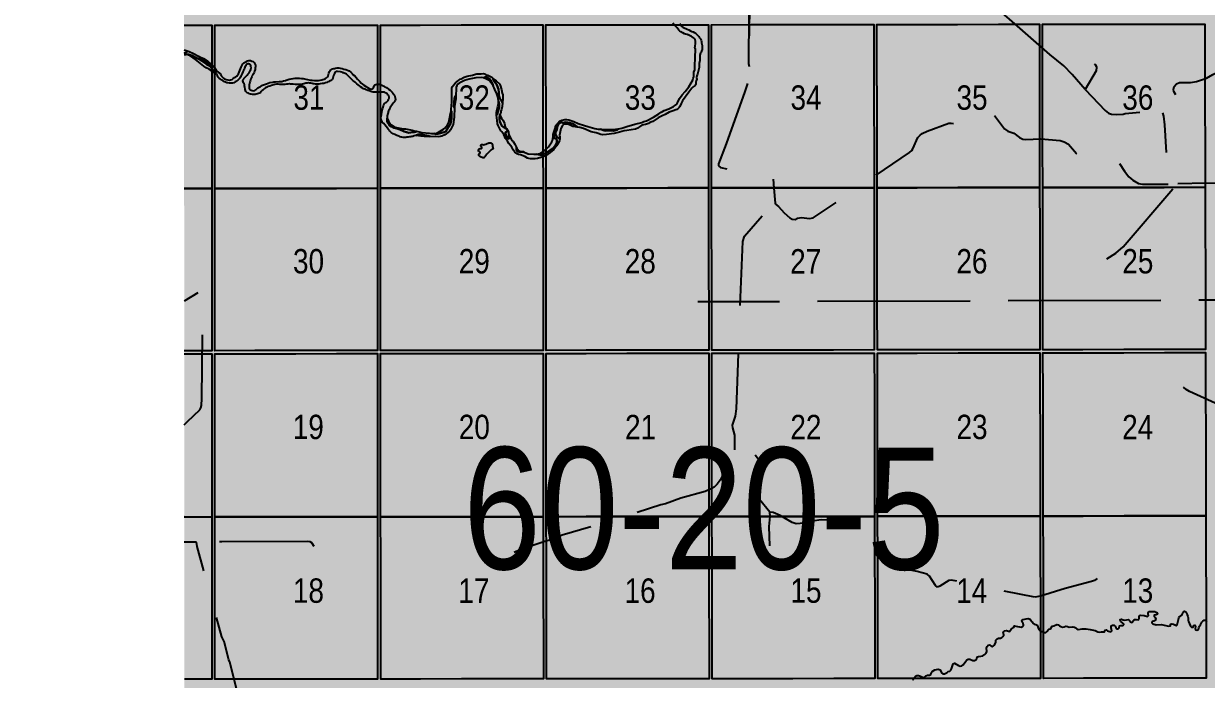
# Model space of a CAD drawing. Extents: x 507565 to 531726, y 6009554 to 6022365.
# Drawn here: x 522873.6 to 523261.2, y 6014925.7 to 6015140.8 of the extents above; entities that cross this region are included whole.
import ezdxf

# ---------------------------------------------------------------- set-up
doc = ezdxf.new("R2010")
doc.units = 0
doc.header["$LTSCALE"] = 5
doc.linetypes.add('DASHED2', pattern=[9.525, 6.35, -3.175])
doc.linetypes.add('foc-UNSURVEYED', pattern=[12.5, 10, -2.5])
for name, color, linetype in [('L-USEC', 7, 'foc-UNSURVEYED'), ('Quarters', 8, 'Continuous'), ('RoadSeg', 57, 'DASHED2'), ('T-WATER', 160, 'Continuous')]:
    doc.layers.add(name, color=color, linetype=linetype)
doc.layers.add('ROUTE-MAP-BACKGROUND-H', color=7, linetype='Continuous', true_color=0xf0ebff)
doc.styles.add('120', font='ARIALN.TTF', dxfattribs={"height": 13})

msp = doc.modelspace()

# ---------------------------------------------------------------- hatches: boundary and pattern name
at = {"layer": 'ROUTE-MAP-BACKGROUND-H'}
h = msp.add_hatch(color=256, dxfattribs=at)
h.dxf.hatch_style = 1
h.paths.add_polyline_path([(523871.081, 6016124.178), (523873.071, 6015800.356), (523917.515, 6015800.58), (523923.823, 6014811.294), (522926.315, 6014807.962), (522925.895, 6015778.478), (522873.584, 6015778.442), (522873.69, 6016121.495)])

# ---------------------------------------------------------------- linework, layer by layer
at = {"layer": 'L-USEC'}
msp.add_line((523496.318, 6015050.837), (523094.597, 6015049.519), dxfattribs=at)
at = {"layer": 'Quarters'}
for points in [[(522926.171, 6015140.313), (522935.295, 6015140.303), (522935.296, 6015126.915), (522935.296, 6015113.527), (522935.296, 6015100.139), (522935.296, 6015086.751), (522926.194, 6015086.76)], [(522926.194, 6015086.76), (522935.296, 6015086.751), (522935.296, 6015073.363), (522935.296, 6015059.975), (522935.297, 6015046.587), (522935.297, 6015033.534), (522926.217, 6015033.541)], [(522926.218, 6015032.537), (522935.297, 6015032.53), (522935.297, 6015019.142), (522935.297, 6015005.754), (522935.297, 6014992.366), (522935.298, 6014978.977), (522926.241, 6014978.983)], [(522926.241, 6014978.983), (522935.298, 6014978.977), (522935.298, 6014965.59), (522935.298, 6014952.201), (522935.298, 6014938.813), (522935.298, 6014925.76), (522926.264, 6014925.765)]]:
    msp.add_lwpolyline(points, dxfattribs=at)
for points in [[(522949.365, 6015086.767), (522936.3, 6015086.752), (522936.3, 6015100.14), (522936.3, 6015113.528), (522936.3, 6015126.916), (522936.3, 6015140.304), (522949.362, 6015140.319), (522962.759, 6015140.335), (522976.151, 6015140.35), (522989.544, 6015140.365), (522989.548, 6015126.977), (522989.553, 6015113.588), (522989.557, 6015100.199), (522989.562, 6015086.81), (522976.163, 6015086.796), (522962.764, 6015086.781), (522949.365, 6015086.767)], [(523003.629, 6015086.826), (522990.566, 6015086.812), (522990.562, 6015100.2), (522990.557, 6015113.589), (522990.552, 6015126.978), (522990.548, 6015140.367), (523003.605, 6015140.381), (523016.998, 6015140.397), (523030.39, 6015140.412), (523043.782, 6015140.427), (523043.792, 6015127.038), (523043.801, 6015113.649), (523043.811, 6015100.259), (523043.82, 6015086.87), (523030.423, 6015086.855), (523017.026, 6015086.841), (523003.629, 6015086.826)], [(523057.887, 6015086.885), (523044.825, 6015086.871), (523044.815, 6015100.26), (523044.806, 6015113.65), (523044.796, 6015127.039), (523044.787, 6015140.429), (523057.844, 6015140.444), (523071.237, 6015140.459), (523084.629, 6015140.474), (523098.021, 6015140.49), (523098.035, 6015127.099), (523098.05, 6015113.709), (523098.064, 6015100.319), (523098.078, 6015086.929), (523084.681, 6015086.914), (523071.284, 6015086.9), (523057.887, 6015086.885)], [(523152.318, 6015100.383), (523152.337, 6015086.992), (523138.94, 6015086.976), (523125.542, 6015086.96), (523112.145, 6015086.945), (523099.083, 6015086.93), (523099.068, 6015100.32), (523099.054, 6015113.711), (523099.04, 6015127.101), (523099.025, 6015140.491), (523112.083, 6015140.506), (523125.476, 6015140.522), (523138.868, 6015140.538), (523152.261, 6015140.555), (523152.28, 6015127.164), (523152.299, 6015113.774), (523152.318, 6015100.383)], [(523206.573, 6015100.448), (523206.597, 6015087.057), (523193.199, 6015087.041), (523179.802, 6015087.025), (523166.404, 6015087.009), (523153.342, 6015086.993), (523153.323, 6015100.384), (523153.304, 6015113.775), (523153.285, 6015127.166), (523153.266, 6015140.556), (523166.323, 6015140.572), (523179.716, 6015140.589), (523193.109, 6015140.606), (523206.502, 6015140.622), (523206.526, 6015127.231), (523206.549, 6015113.84), (523206.573, 6015100.448)], [(523260.828, 6015100.525), (523260.857, 6015087.137), (523247.459, 6015087.117), (523234.062, 6015087.097), (523220.664, 6015087.077), (523207.601, 6015087.058), (523207.577, 6015100.45), (523207.571, 6015104.067), (523207.554, 6015113.841), (523207.53, 6015127.232), (523207.506, 6015140.624), (523220.564, 6015140.64), (523233.957, 6015140.656), (523239.24, 6015140.663), (523247.35, 6015140.673), (523260.743, 6015140.69), (523260.771, 6015127.301), (523260.8, 6015113.913), (523260.828, 6015100.525)], [(522949.37, 6015033.549), (522936.301, 6015033.535), (522936.301, 6015046.588), (522936.301, 6015059.976), (522936.301, 6015073.364), (522936.3, 6015086.752), (522949.365, 6015086.767), (522962.764, 6015086.781), (522976.163, 6015086.796), (522989.562, 6015086.81), (522989.567, 6015073.422), (522989.571, 6015060.033), (522989.576, 6015046.644), (522989.581, 6015033.59), (522976.177, 6015033.577), (522962.773, 6015033.563), (522949.37, 6015033.549)], [(523003.652, 6015033.605), (522990.585, 6015033.591), (522990.58, 6015046.645), (522990.576, 6015060.034), (522990.571, 6015073.423), (522990.566, 6015086.812), (523003.629, 6015086.826), (523017.026, 6015086.841), (523030.423, 6015086.855), (523043.82, 6015086.87), (523043.83, 6015073.48), (523043.839, 6015060.091), (523043.849, 6015046.701), (523043.858, 6015033.647), (523030.456, 6015033.633), (523017.054, 6015033.619), (523003.652, 6015033.605)], [(523057.929, 6015033.662), (523044.862, 6015033.648), (523044.853, 6015046.703), (523044.843, 6015060.092), (523044.834, 6015073.482), (523044.825, 6015086.871), (523057.887, 6015086.885), (523071.284, 6015086.9), (523084.681, 6015086.914), (523098.078, 6015086.929), (523098.093, 6015073.539), (523098.107, 6015060.149), (523098.121, 6015046.759), (523098.135, 6015033.703), (523084.733, 6015033.69), (523071.331, 6015033.676), (523057.929, 6015033.662)], [(523152.394, 6015046.82), (523152.413, 6015033.764), (523139.011, 6015033.748), (523125.609, 6015033.733), (523112.206, 6015033.719), (523099.14, 6015033.705), (523099.126, 6015046.76), (523099.111, 6015060.15), (523099.097, 6015073.54), (523099.083, 6015086.93), (523112.145, 6015086.945), (523125.542, 6015086.96), (523138.94, 6015086.976), (523152.337, 6015086.992), (523152.356, 6015073.601), (523152.375, 6015060.211), (523152.394, 6015046.82)], [(523206.668, 6015046.883), (523206.691, 6015033.826), (523193.289, 6015033.811), (523179.887, 6015033.795), (523166.485, 6015033.78), (523153.417, 6015033.765), (523153.399, 6015046.821), (523153.38, 6015060.212), (523153.361, 6015073.602), (523153.342, 6015086.993), (523166.404, 6015087.009), (523179.802, 6015087.025), (523193.199, 6015087.041), (523206.597, 6015087.057), (523206.621, 6015073.665), (523206.644, 6015060.274), (523206.668, 6015046.883)], [(523260.942, 6015046.972), (523260.97, 6015033.918), (523247.568, 6015033.896), (523234.165, 6015033.873), (523220.763, 6015033.85), (523207.696, 6015033.828), (523207.673, 6015046.884), (523207.649, 6015060.276), (523207.625, 6015073.667), (523207.601, 6015087.058), (523220.664, 6015087.077), (523234.062, 6015087.097), (523247.459, 6015087.117), (523260.857, 6015087.137), (523260.885, 6015073.748), (523260.914, 6015060.36), (523260.942, 6015046.972)], [(522949.375, 6014978.991), (522936.302, 6014978.978), (522936.302, 6014992.367), (522936.302, 6015005.755), (522936.301, 6015019.143), (522936.301, 6015032.531), (522949.37, 6015032.544), (522962.774, 6015032.558), (522976.177, 6015032.572), (522989.581, 6015032.586), (522989.586, 6015019.197), (522989.59, 6015005.809), (522989.595, 6014992.42), (522989.599, 6014979.031), (522976.191, 6014979.018), (522962.783, 6014979.005), (522949.375, 6014978.991)], [(523003.676, 6014979.045), (522990.604, 6014979.032), (522990.599, 6014992.421), (522990.594, 6015005.81), (522990.59, 6015019.198), (522990.585, 6015032.587), (523003.652, 6015032.601), (523017.054, 6015032.615), (523030.457, 6015032.629), (523043.859, 6015032.643), (523043.868, 6015019.253), (523043.878, 6015005.864), (523043.887, 6014992.474), (523043.896, 6014979.085), (523030.49, 6014979.072), (523017.083, 6014979.059), (523003.676, 6014979.045)], [(523098.179, 6014992.529), (523098.194, 6014979.139), (523084.787, 6014979.125), (523071.38, 6014979.112), (523057.973, 6014979.099), (523044.901, 6014979.086), (523044.891, 6014992.476), (523044.882, 6015005.865), (523044.872, 6015019.254), (523044.863, 6015032.644), (523057.93, 6015032.657), (523071.332, 6015032.671), (523084.734, 6015032.685), (523098.136, 6015032.699), (523098.151, 6015019.309), (523098.165, 6015005.919), (523098.179, 6014992.529)], [(523152.472, 6014992.587), (523152.491, 6014979.196), (523139.083, 6014979.182), (523125.676, 6014979.167), (523112.27, 6014979.153), (523099.198, 6014979.14), (523099.184, 6014992.53), (523099.169, 6015005.92), (523099.155, 6015019.31), (523099.141, 6015032.7), (523112.208, 6015032.714), (523125.61, 6015032.729), (523139.012, 6015032.744), (523152.414, 6015032.759), (523152.433, 6015019.369), (523152.452, 6015005.978), (523152.472, 6014992.587)], [(523206.765, 6014992.648), (523206.788, 6014979.256), (523193.381, 6014979.241), (523179.974, 6014979.227), (523166.567, 6014979.212), (523153.495, 6014979.198), (523153.476, 6014992.588), (523153.457, 6015005.979), (523153.438, 6015019.37), (523153.419, 6015032.761), (523163.052, 6015032.771), (523166.486, 6015032.775), (523179.889, 6015032.791), (523193.291, 6015032.806), (523206.693, 6015032.822), (523206.717, 6015019.43), (523206.741, 6015006.039), (523206.765, 6014992.648)], [(523261.057, 6014992.749), (523261.086, 6014979.361), (523247.679, 6014979.335), (523234.272, 6014979.309), (523220.865, 6014979.283), (523207.793, 6014979.258), (523207.769, 6014992.65), (523207.745, 6015006.041), (523207.721, 6015019.432), (523207.697, 6015032.824), (523220.765, 6015032.846), (523234.167, 6015032.868), (523247.57, 6015032.891), (523260.972, 6015032.914), (523261, 6015019.526), (523261.029, 6015006.138), (523261.057, 6014992.749)], [(522949.38, 6014925.774), (522936.303, 6014925.761), (522936.303, 6014938.814), (522936.302, 6014952.202), (522936.302, 6014965.591), (522936.302, 6014978.978), (522949.375, 6014978.991), (522962.783, 6014979.005), (522976.191, 6014979.018), (522989.599, 6014979.031), (522989.604, 6014965.643), (522989.609, 6014952.254), (522989.613, 6014938.865), (522989.618, 6014925.811), (522976.205, 6014925.799), (522962.793, 6014925.786), (522949.38, 6014925.774)], [(523003.699, 6014925.824), (522990.622, 6014925.812), (522990.618, 6014938.866), (522990.613, 6014952.255), (522990.608, 6014965.644), (522990.604, 6014979.032), (523003.676, 6014979.045), (523017.083, 6014979.059), (523030.49, 6014979.072), (523043.896, 6014979.085), (523043.906, 6014965.696), (523043.915, 6014952.306), (523043.925, 6014938.917), (523043.934, 6014925.862), (523034.054, 6014925.852), (523030.522, 6014925.849), (523017.111, 6014925.837), (523003.699, 6014925.824)], [(523098.236, 6014938.968), (523098.25, 6014925.913), (523084.839, 6014925.9), (523071.427, 6014925.888), (523058.015, 6014925.875), (523044.938, 6014925.863), (523044.929, 6014938.918), (523044.92, 6014952.307), (523044.91, 6014965.697), (523044.901, 6014979.086), (523057.973, 6014979.099), (523071.38, 6014979.112), (523084.787, 6014979.125), (523098.194, 6014979.139), (523098.208, 6014965.749), (523098.222, 6014952.358), (523098.236, 6014938.968)], [(523152.548, 6014939.024), (523152.566, 6014925.968), (523139.154, 6014925.954), (523125.743, 6014925.94), (523112.331, 6014925.927), (523099.255, 6014925.914), (523099.241, 6014938.969), (523099.226, 6014952.36), (523099.212, 6014965.75), (523099.198, 6014979.14), (523112.27, 6014979.153), (523125.676, 6014979.167), (523139.083, 6014979.182), (523152.491, 6014979.196), (523152.51, 6014965.806), (523152.529, 6014952.415), (523152.548, 6014939.024)], [(523206.859, 6014939.082), (523206.883, 6014926.026), (523193.471, 6014926.011), (523180.059, 6014925.997), (523166.647, 6014925.983), (523153.57, 6014925.969), (523153.552, 6014939.025), (523153.533, 6014952.416), (523153.514, 6014965.807), (523153.495, 6014979.198), (523166.567, 6014979.212), (523179.974, 6014979.227), (523193.381, 6014979.241), (523206.788, 6014979.256), (523206.812, 6014965.865), (523206.836, 6014952.474), (523206.859, 6014939.082)], [(523220.964, 6014926.056), (523207.887, 6014926.028), (523207.864, 6014939.084), (523207.84, 6014952.476), (523207.816, 6014965.867), (523207.793, 6014979.258), (523220.865, 6014979.283), (523234.272, 6014979.309), (523247.679, 6014979.335), (523261.086, 6014979.361), (523261.114, 6014965.973), (523261.143, 6014952.584), (523261.171, 6014939.196), (523261.199, 6014926.143), (523247.787, 6014926.114), (523234.376, 6014926.085), (523220.964, 6014926.056)]]:
    msp.add_lwpolyline(points, close=True, dxfattribs=at)
at = {"layer": 'RoadSeg', "flags": 128}
for points in [[(523214.597, 6015126.848), (523214.483, 6015126.965), (523209.921, 6015130.661), (523196.767, 6015142.316), (523188.176, 6015149.609), (523191.106, 6015151.707), (523202.262, 6015158.999), (523205.858, 6015161.031), (523209.554, 6015163.828), (523224.706, 6015173.385)], [(523221.509, 6015119.272), (523217.214, 6015124.167), (523214.483, 6015126.965), (523209.921, 6015130.661), (523196.767, 6015142.316), (523188.176, 6015149.609), (523183.48, 6015153.741)], [(523225.096, 6015126.862), (523224.939, 6015127.264), (523224.573, 6015127.564), (523224.939, 6015127.264), (523225.239, 6015126.499), (523225.106, 6015125.3), (523221.509, 6015119.272), (523228.069, 6015112.312), (523229.202, 6015111.447), (523230.134, 6015111.147), (523231.666, 6015111.047), (523233.997, 6015111.18), (523234.596, 6015111.38), (523243.987, 6015112.246), (523246.951, 6015111.58), (523247.184, 6015111.813), (523248.716, 6015112.013), (523249.348, 6015112.446), (523251.213, 6015115.809), (523251.413, 6015117.141), (523250.614, 6015118.54), (523250.481, 6015119.172), (523250.714, 6015120.171), (523251.413, 6015121.071), (523252.445, 6015121.504), (523256.042, 6015121.537), (523258.006, 6015121.836), (523261.303, 6015122.935), (523263.401, 6015124.134), (523266.898, 6015125.766), (523269.029, 6015126.232), (523269.695, 6015126.565), (523273.824, 6015130.294), (523274.423, 6015130.827), (523276.355, 6015131.393), (523276.888, 6015131.327), (523277.254, 6015131.027), (523277.42, 6015130.494), (523277.554, 6015128.33), (523277.42, 6015130.494), (523277.254, 6015131.027), (523276.888, 6015131.327), (523276.355, 6015131.393), (523274.423, 6015130.827), (523273.824, 6015130.294), (523272.559, 6015131.46), (523270.461, 6015134.224), (523269.828, 6015135.889), (523269.262, 6015139.852), (523268.629, 6015141.117), (523266.565, 6015143.915), (523266.398, 6015144.514), (523266.332, 6015147.744), (523266.531, 6015149.409), (523267.231, 6015150.541), (523268.662, 6015151.607), (523269.595, 6015153.472), (523269.995, 6015153.771), (523270.427, 6015153.861)], [(523111.496, 6015126.703), (523111.319, 6015127.697), (523111.285, 6015132.06), (523111.552, 6015147.644), (523111.285, 6015132.06), (523111.319, 6015127.697), (523111.918, 6015124.334), (523110.02, 6015118.54), (523103.893, 6015101.357), (523101.295, 6015094.863), (523101.328, 6015094.164), (523102.003, 6015093.592), (523105.557, 6015092.932), (523113.55, 6015091.6), (523118.878, 6015090.501), (523119.292, 6015089.879), (523119.51, 6015086.904), (523119.91, 6015081.976), (523120.043, 6015081.643), (523121.009, 6015080.81), (523122.907, 6015078.713), (523124.672, 6015077.114), (523125.471, 6015076.681), (523126.47, 6015076.548), (523127.269, 6015076.981), (523128.501, 6015077.214), (523131.132, 6015076.881), (523132.364, 6015077.081), (523163.966, 6015098.559), (523164.699, 6015099.225), (523164.999, 6015099.725), (523166.73, 6015103.455), (523167.43, 6015104.287), (523168.129, 6015104.786), (523169.694, 6015105.552), (523176.787, 6015108.15), (523177.653, 6015108.216), (523179.251, 6015107.983), (523180.117, 6015108.083), (523181.249, 6015108.616), (523182.515, 6015110.181), (523183.314, 6015110.781), (523189.075, 6015112.879), (523190.207, 6015112.546), (523190.873, 6015111.979), (523195.036, 6015106.319), (523196.134, 6015105.586), (523198.166, 6015104.92), (523199.997, 6015103.455), (523201.096, 6015102.922), (523201.929, 6015102.822), (523206.957, 6015103.022), (523213.384, 6015102.455), (523214.616, 6015102.056), (523216.048, 6015101.257), (523218.712, 6015098.226), (523219.378, 6015097.793), (523220.011, 6015097.627), (523221.409, 6015097.694), (523226.404, 6015098.826), (523228.302, 6015098.693), (523229.968, 6015098.226), (523231.433, 6015096.861), (523234.396, 6015092.399), (523235.795, 6015090.601), (523237.127, 6015089.435), (523238.992, 6015088.403), (523240.357, 6015088.136), (523248.716, 6015088.203)], [(523228.602, 6015063.628), (523231.566, 6015065.492), (523234.03, 6015067.624), (523251.846, 6015088.403), (523248.716, 6015088.203), (523248.616, 6015091.633), (523247.583, 6015107.584), (523247.284, 6015110.481), (523246.951, 6015111.58)], [(523251.846, 6015088.403), (523261.203, 6015088.569), (523283.381, 6015088.37), (523297.001, 6015088.436), (523298.533, 6015088.969), (523299.299, 6015089.701), (523299.898, 6015091.1), (523300.431, 6015092.965), (523302.396, 6015095.563), (523299.132, 6015096.528), (523296.968, 6015096.628), (523295.969, 6015096.195), (523294.27, 6015094.73), (523293.671, 6015094.53), (523293.038, 6015094.663), (523290.541, 6015096.262), (523288.776, 6015098.393), (523286.878, 6015100.224)], [(523106.656, 6015000.99), (523106.69, 6015005.818), (523105.99, 6015008.216), (523105.957, 6015009.082), (523106.923, 6015012.079), (523107.189, 6015014.443), (523109.287, 6015069.388), (523109.82, 6015071.053), (523118.645, 6015081.277), (523119.91, 6015081.976)], [(522926.228, 6015009.254), (522927.268, 6015010.313), (522931.297, 6015014.177), (522931.697, 6015014.743), (522931.896, 6015015.509), (522932.029, 6015017.806), (522932.329, 6015046.244), (522932.329, 6015052.272), (522932.196, 6015052.771), (522931.896, 6015053.038), (522931.197, 6015052.905), (522926.21, 6015049.746)], [(523278.286, 6015010.514), (523277.687, 6015010.447), (523276.954, 6015010.613), (523264.567, 6015016.208), (523264.134, 6015016.341), (523255.775, 6015020.137), (523254.577, 6015020.837), (523253.711, 6015021.569)], [(523118.112, 6014969.521), (523117.912, 6014975.814), (523118.278, 6014979.178), (523118.112, 6014980.61), (523114.815, 6014984.772), (523114.415, 6014985.538), (523114.249, 6014986.271), (523114.282, 6014988.002), (523115.414, 6014992.598), (523115.248, 6014994.962), (523114.782, 6014997.127), (523114.449, 6014997.893), (523113.383, 6014999.258), (523112.484, 6014999.924), (523110.752, 6015000.423), (523108.022, 6015000.69), (523106.656, 6015000.99), (523105.757, 6014998.725), (523101.894, 6014991.099), (523100.929, 6014989.701), (523099.93, 6014988.768), (523099.164, 6014988.302), (523096.933, 6014987.37), (523089.041, 6014985.105), (523083.979, 6014983.274), (523082.48, 6014982.974), (523067.062, 6014978.045), (523050.079, 6014972.984), (523046.749, 6014971.618), (523044.451, 6014970.986), (523036.226, 6014968.255), (523034.361, 6014967.323)], [(523225.505, 6014958.831), (523224.573, 6014958.165), (523223.607, 6014957.799), (523214.982, 6014955.534), (523206.89, 6014953.004), (523204.992, 6014952.637), (523189.308, 6014955.801), (523187.077, 6014956.4), (523177.753, 6014958.232), (523176.853, 6014958.132), (523173.923, 6014956.234), (523173.157, 6014956.001), (523172.491, 6014956.467), (523170.493, 6014959.53), (523169.76, 6014960.23), (523166.497, 6014961.129), (523162.534, 6014961.895), (523156.407, 6014963.926), (523154.576, 6014964.892), (523153.377, 6014966.191), (523151.645, 6014969.953), (523150.779, 6014971.286), (523147.15, 6014973.817), (523145.551, 6014976.514), (523144.219, 6014977.38), (523141.955, 6014977.813), (523135.028, 6014978.012), (523132.031, 6014977.613), (523129.4, 6014976.913), (523126.836, 6014976.747), (523125.438, 6014977.213), (523121.575, 6014979.511), (523119.244, 6014980.41), (523118.112, 6014980.61)], [(522945.449, 6014915.541), (522943.352, 6014922.701), (522941.154, 6014931.359), (522940.788, 6014932.091), (522939.322, 6014938.152), (522938.556, 6014939.684), (522930.464, 6014969.321), (522930.198, 6014970.753), (522926.244, 6014970.769)], [(522968.86, 6014969.354), (522967.994, 6014970.52), (522967.461, 6014970.786), (522966.729, 6014970.886), (522938.556, 6014970.786), (522930.198, 6014970.753)]]:
    msp.add_lwpolyline(points, dxfattribs=at)
at = {"layer": 'T-WATER'}
for points in [[(522926.175, 6015131.125), (522926.59, 6015131.221), (522927.026, 6015131.459), (522927.148, 6015131.916), (522927.822, 6015131.669), (522929.28, 6015131.005), (522930.917, 6015130.145), (522936.019, 6015126.538), (522936.128, 6015126.462), (522936.647, 6015125.591), (522936.951, 6015125.215), (522937.298, 6015124.879), (522937.759, 6015124.651), (522937.851, 6015124.629), (522937.881, 6015124.568), (522937.946, 6015124.432), (522938.095, 6015124.125), (522938.185, 6015123.999), (522938.377, 6015123.732), (522938.522, 6015123.539), (522938.659, 6015123.356), (522939.077, 6015122.978), (522939.446, 6015122.736), (522939.967, 6015122.492), (522940.507, 6015122.366), (522941.013, 6015122.275), (522941.387, 6015122.388), (522941.897, 6015122.55), (522942.306, 6015122.815), (522942.717, 6015123.131), (522943.144, 6015123.429), (522943.417, 6015123.645), (522943.676, 6015123.963), (522943.952, 6015124.382), (522944.196, 6015124.937), (522944.407, 6015125.509), (522944.668, 6015126.03), (522944.895, 6015126.551), (522945.105, 6015127.039), (522945.314, 6015127.459), (522945.473, 6015127.649), (522945.538, 6015127.726), (522945.761, 6015127.929), (522945.795, 6015127.96), (522946.204, 6015128.174), (522946.663, 6015128.371), (522946.988, 6015128.62), (522947.378, 6015128.699), (522947.7, 6015128.728), (522947.792, 6015128.721), (522947.97, 6015128.708), (522948.425, 6015128.566), (522948.846, 6015128.408), (522949.146, 6015128.082), (522949.411, 6015127.622), (522949.481, 6015127.373), (522949.54, 6015127.163), (522949.55, 6015126.723), (522949.51, 6015126.25), (522949.453, 6015125.761), (522949.276, 6015125.222), (522949.118, 6015124.784), (522948.909, 6015124.398), (522948.736, 6015124.079), (522948.529, 6015123.777), (522948.371, 6015123.407), (522948.129, 6015122.988), (522947.918, 6015122.449), (522947.908, 6015122.404), (522947.81, 6015121.994), (522947.67, 6015121.641), (522947.563, 6015121.203), (522947.506, 6015120.763), (522947.489, 6015120.54), (522947.464, 6015120.206), (522947.524, 6015119.596), (522947.655, 6015119.29), (522947.839, 6015119.135), (522948.108, 6015118.996), (522948.495, 6015118.855), (522948.968, 6015118.832), (522949.342, 6015118.945), (522949.649, 6015119.127), (522949.86, 6015119.331), (522950.009, 6015119.477), (522950.368, 6015119.76), (522950.812, 6015120.007), (522951.078, 6015120.14), (522951.408, 6015120.303), (522951.92, 6015120.618), (522952.55, 6015120.913), (522953.179, 6015121.125), (522953.74, 6015121.32), (522954.25, 6015121.516), (522955.25, 6015121.62), (522955.623, 6015121.717), (522956.077, 6015121.765), (522956.182, 6015121.777), (522957.368, 6015121.862), (522958.197, 6015121.901), (522958.774, 6015122.028), (522959.403, 6015122.189), (522959.593, 6015122.251), (522959.997, 6015122.383), (522960.643, 6015122.56), (522961.288, 6015122.704), (522961.966, 6015122.813), (522962.627, 6015122.905), (522963.304, 6015122.93), (522963.963, 6015122.887), (522964.673, 6015122.809), (522965.231, 6015122.801), (522966.023, 6015122.587), (522966.597, 6015122.478), (522967.592, 6015122.278), (522968.201, 6015122.236), (522968.877, 6015122.193), (522969.52, 6015122.167), (522970.248, 6015122.224), (522970.773, 6015122.285), (522971.299, 6015122.362), (522971.639, 6015122.493), (522972.047, 6015122.639), (522972.524, 6015122.852), (522972.848, 6015123.068), (522973.14, 6015123.385), (522973.348, 6015123.721), (522973.506, 6015124.124), (522973.663, 6015124.528), (522973.807, 6015125.101), (522974.049, 6015125.487), (522974.477, 6015125.836), (522974.834, 6015125.967), (522975.258, 6015126.062), (522975.42, 6015126.105), (522975.809, 6015126.256), (522976.324, 6015126.358), (522976.899, 6015126.343), (522977.377, 6015126.214), (522978, 6015126.143), (522978.572, 6015125.932), (522979.179, 6015125.754), (522979.752, 6015125.577), (522980.306, 6015125.299), (522980.808, 6015124.869), (522981.259, 6015124.457), (522981.626, 6015124.046), (522982.111, 6015123.684), (522982.611, 6015123.152), (522983.061, 6015122.605), (522983.444, 6015122.193), (522983.811, 6015121.816), (522984.211, 6015121.337), (522984.662, 6015120.942), (522985.081, 6015120.631), (522985.127, 6015120.6), (522985.919, 6015120.062), (522986.322, 6015119.836), (522986.792, 6015119.593), (522987.086, 6015119.468), (522987.162, 6015119.435), (522987.483, 6015119.38), (522987.872, 6015119.409), (522988.078, 6015119.558), (522988.158, 6015119.684), (522988.216, 6015119.776), (522988.338, 6015120.062), (522988.427, 6015120.382), (522988.702, 6015120.7), (522989.027, 6015120.915), (522989.519, 6015121.043), (522989.925, 6015121.004), (522990.313, 6015120.948), (522990.818, 6015120.772), (522991.255, 6015120.58), (522991.726, 6015120.284), (522991.943, 6015120.147), (522992.531, 6015119.851), (522993.201, 6015119.368), (522993.67, 6015119.007), (522994.004, 6015118.647), (522994.371, 6015118.303), (522994.737, 6015117.875), (522994.971, 6015117.618), (522995.102, 6015117.346), (522995.283, 6015116.921), (522995.378, 6015116.513), (522995.422, 6015116.022), (522995.331, 6015115.55), (522995.123, 6015115.163), (522994.813, 6015114.796), (522994.487, 6015114.445), (522994.262, 6015114.076), (522993.918, 6015113.641), (522993.744, 6015113.339), (522993.606, 6015113.104), (522993.467, 6015112.869), (522993.361, 6015112.566), (522993.187, 6015112.213), (522993.048, 6015111.885), (522993.026, 6015111.688), (522992.856, 6015111.016), (522992.761, 6015110.473), (522992.755, 6015109.867), (522992.682, 6015109.464), (522992.783, 6015108.81), (522992.976, 6015108.257), (522993.255, 6015107.82), (522993.549, 6015107.43), (522993.921, 6015107.122), (522994.422, 6015106.944), (522994.846, 6015106.695), (522995.859, 6015106.417), (522996.867, 6015106.053), (522998.255, 6015105.392), (522999.834, 6015105.059), (523000.468, 6015105.153), (523001.748, 6015105.213), (523002.226, 6015105.364), (523002.402, 6015105.503), (523004.113, 6015105.065), (523006.607, 6015104.903), (523007.305, 6015104.796), (523008.12, 6015104.79), (523008.737, 6015104.584), (523009.361, 6015104.646), (523011.472, 6015105.241), (523011.918, 6015105.467), (523012.232, 6015105.832), (523013.49, 6015107.933), (523013.564, 6015108.521), (523013.814, 6015109.612), (523013.846, 6015110.11), (523013.827, 6015111.56), (523013.783, 6015112.064), (523013.661, 6015112.255), (523013.765, 6015112.943), (523013.794, 6015113.615), (523013.925, 6015115.412), (523013.897, 6015118.339), (523013.953, 6015119.599), (523013.981, 6015119.79), (523014.199, 6015120.248), (523014.465, 6015120.658), (523015.093, 6015121.371), (523016.175, 6015122.314), (523016.588, 6015122.576), (523017.007, 6015122.74), (523017.921, 6015123.259), (523018.905, 6015123.634), (523020.668, 6015123.893), (523021.686, 6015124.226), (523022.178, 6015124.311), (523023.56, 6015124.361), (523024.159, 6015124.435), (523024.654, 6015124.351), (523025.107, 6015124.04), (523025.68, 6015123.954), (523026.137, 6015123.753), (523026.995, 6015123.261), (523027.47, 6015122.872), (523027.507, 6015122.758), (523027.769, 6015121.952), (523028.654, 6015120.805), (523029.061, 6015119.892), (523029.211, 6015119.336), (523029.346, 6015118.238), (523029.307, 6015117.297), (523029.644, 6015116.304), (523030.161, 6015115.492), (523030.5, 6015114.813), (523030.396, 6015113.633), (523030.196, 6015112.68), (523030.003, 6015112.126), (523029.944, 6015111.698), (523029.723, 6015111.244), (523029.711, 6015110.968), (523029.694, 6015110.862), (523029.545, 6015109.954), (523029.528, 6015109.355), (523029.652, 6015108.695), (523029.858, 6015108.151), (523030.076, 6015107.701), (523030.362, 6015107.301), (523030.712, 6015106.984), (523031.544, 6015106.461), (523031.82, 6015106.4), (523032.224, 6015105.896), (523031.994, 6015105.348), (523031.473, 6015105.172), (523031.471, 6015104.681), (523032.169, 6015103.21), (523032.638, 6015103.041), (523032.761, 6015103.517), (523032.777, 6015104.086), (523033.383, 6015102.882), (523033.649, 6015102.477), (523033.982, 6015102.139), (523034.535, 6015101.341), (523035.084, 6015100.151), (523035.111, 6015099.711), (523035.131, 6015099.404), (523035.45, 6015098.934), (523035.93, 6015098.801), (523036.472, 6015098.725), (523037.397, 6015098.72), (523037.663, 6015098.718), (523038.96, 6015098.135), (523040.808, 6015097.99), (523041.714, 6015098.039), (523042.829, 6015097.823), (523043.419, 6015097.842), (523044.452, 6015098.25), (523045.366, 6015098.737), (523046.896, 6015099.922), (523047.86, 6015100.997), (523048.379, 6015101.826), (523048.381, 6015102.497), (523048.245, 6015103.039), (523047.692, 6015103.161), (523047.46, 6015103.598), (523047.35, 6015104.141), (523047.152, 6015104.507), (523047.785, 6015106.454), (523047.909, 6015107.049), (523048.15, 6015107.486), (523048.751, 6015108.318), (523049.249, 6015108.834), (523049.935, 6015109.126), (523050.508, 6015109.287), (523051.003, 6015109.357), (523051.607, 6015109.357), (523052.273, 6015109.244), (523053.889, 6015108.758), (523055.374, 6015108.048), (523057.448, 6015107.37), (523058.555, 6015107.101), (523060.768, 6015106.45), (523061.899, 6015106.202), (523062.694, 6015106.163), (523063.822, 6015105.731), (523064.348, 6015105.667), (523065.098, 6015105.742), (523066.921, 6015105.707), (523068.108, 6015105.989), (523068.527, 6015106.306), (523069.606, 6015106.554), (523071.266, 6015107.101), (523073.967, 6015107.853), (523076.181, 6015108.371), (523076.868, 6015108.679), (523077.702, 6015108.992), (523079.983, 6015110.182), (523081.741, 6015111.195), (523082.555, 6015111.791), (523083, 6015112.046), (523083.496, 6015112.291), (523085.054, 6015112.856), (523086.639, 6015113.696), (523086.912, 6015113.834), (523087.703, 6015114.401), (523087.939, 6015114.841), (523088.528, 6015116.315), (523089.405, 6015117.505), (523090.412, 6015118.576), (523091.65, 6015120.081), (523092.421, 6015121.396), (523092.882, 6015122.33), (523092.903, 6015122.401), (523093.09, 6015122.972), (523093.211, 6015123.342), (523093.215, 6015123.377), (523093.264, 6015123.841), (523093.243, 6015124.855), (523093.571, 6015125.638), (523093.656, 6015130.901), (523093.751, 6015131.378), (523093.801, 6015131.63), (523093.828, 6015132.13), (523093.771, 6015132.462), (523093.718, 6015132.778), (523093.618, 6015132.982), (523093.665, 6015133.43), (523093.77, 6015134.343), (523093.804, 6015135.011), (523093.807, 6015135.07), (523093.656, 6015135.544), (523093.353, 6015135.951), (523093.151, 6015136.137), (523092.746, 6015136.477), (523092.341, 6015136.699), (523092.034, 6015136.864), (523091.868, 6015136.954), (523091.429, 6015137.108), (523091.298, 6015137.152), (523091.074, 6015137.227), (523090.668, 6015137.347), (523090.517, 6015137.397), (523090.144, 6015137.518), (523089.672, 6015137.774), (523089.317, 6015137.961), (523089.207, 6015138.022), (523088.979, 6015138.149), (523088.692, 6015138.386), (523088.355, 6015138.692), (523087.758, 6015139.451), (523086.85, 6015140.477), (523086.481, 6015141.144)], [(523088.651, 6015140.901), (523088.959, 6015140.479), (523089.274, 6015139.906), (523089.662, 6015139.668), (523090.118, 6015139.429), (523090.321, 6015139.339), (523090.659, 6015139.19), (523091.081, 6015138.986), (523091.621, 6015138.747), (523092.162, 6015138.508), (523092.635, 6015138.304), (523093.057, 6015138.099), (523093.547, 6015137.827), (523093.952, 6015137.555), (523094.272, 6015137.266), (523094.382, 6015137.155), (523094.576, 6015136.96), (523094.913, 6015136.604), (523095.165, 6015136.18), (523095.4, 6015135.791), (523095.619, 6015135.401), (523095.752, 6015134.86), (523095.816, 6015134.348), (523095.834, 6015134.2), (523095.966, 6015133.388), (523096.014, 6015132.694), (523095.945, 6015132.137), (523095.808, 6015131.765), (523095.637, 6015131.462), (523095.484, 6015131.242), (523095.215, 6015130.491), (523095.23, 6015129.525), (523095.179, 6015128.781), (523094.952, 6015127.72), (523095.036, 6015126.455), (523094.864, 6015125.955), (523094.483, 6015124.262), (523094.263, 6015123.668), (523094.177, 6015123.176), (523094.273, 6015122.581), (523094.033, 6015122.071), (523093.902, 6015121.589), (523093.873, 6015120.896), (523093.645, 6015120.496), (523093.089, 6015120.064), (523092.723, 6015119.78), (523092.589, 6015119.606), (523091.652, 6015118.387), (523089.59, 6015115.54), (523089.072, 6015114.679), (523088.681, 6015113.699), (523088.404, 6015113.287), (523087.967, 6015112.873), (523087.64, 6015112.664), (523086.101, 6015112.163), (523085.152, 6015111.767), (523083.851, 6015111.001), (523082.869, 6015110.608), (523081.534, 6015109.881), (523079.791, 6015108.769), (523078.808, 6015108.385), (523078.372, 6015108.097), (523077.422, 6015107.717), (523076.723, 6015107.662), (523076.239, 6015107.541), (523075.436, 6015106.991), (523075.076, 6015106.649), (523074.15, 6015106.179), (523071.267, 6015105.826), (523070.445, 6015105.649), (523068.855, 6015105.187), (523067.154, 6015104.812), (523064.585, 6015104.422), (523063.409, 6015104.395), (523062.786, 6015104.485), (523061.903, 6015104.757), (523061.211, 6015104.97), (523059.559, 6015105.334), (523057.044, 6015106.416), (523055.928, 6015106.729), (523054.964, 6015106.888), (523054.851, 6015107.12), (523054.517, 6015107.465), (523053.553, 6015107.921), (523052.516, 6015108.293), (523051.925, 6015108.424), (523051.292, 6015108.476), (523050.795, 6015108.426), (523050.273, 6015108.264), (523049.908, 6015108.545), (523049.478, 6015108.301), (523048.786, 6015107.632), (523048.537, 6015107.219), (523048.331, 6015106.071), (523047.88, 6015105.1), (523047.889, 6015104.588), (523048.297, 6015103.674), (523049.293, 6015103.079), (523049.171, 6015102.452), (523049.015, 6015101.969), (523048.213, 6015100.701), (523047.328, 6015099.512), (523046.218, 6015098.567), (523045.385, 6015098.049), (523044.817, 6015097.621), (523044.585, 6015097.482), (523043.813, 6015097.182), (523043.116, 6015096.917), (523041.991, 6015096.59), (523041.212, 6015096.442), (523039.715, 6015096.507), (523039.167, 6015096.558), (523038.683, 6015096.681), (523037.881, 6015097.269), (523036.423, 6015097.779), (523035.823, 6015097.863), (523035.369, 6015098.072), (523034.593, 6015098.658), (523034.048, 6015099.462), (523033.552, 6015100.319), (523032.658, 6015101.461), (523032.181, 6015102.239), (523031.55, 6015103.094), (523030.926, 6015104.485), (523030.356, 6015105.293), (523030.041, 6015105.652), (523029.525, 6015106.486), (523029.101, 6015107.409), (523028.941, 6015108.013), (523028.753, 6015109.094), (523028.626, 6015110.855), (523028.8, 6015111.105), (523029.269, 6015112.673), (523029.394, 6015113.278), (523029.446, 6015114.555), (523029.299, 6015115.124), (523029.273, 6015115.228), (523029.231, 6015115.39), (523029.136, 6015116.255), (523028.998, 6015116.867), (523028.689, 6015117.851), (523028.016, 6015119.231), (523027.861, 6015119.767), (523027.456, 6015120.454), (523027.346, 6015120.867), (523027.141, 6015121.322), (523026.679, 6015122.209), (523026.383, 6015122.59), (523025.179, 6015123.402), (523024.259, 6015123.069), (523023.624, 6015123.158), (523021.78, 6015123.085), (523020.758, 6015122.819), (523019.633, 6015122.6), (523018.06, 6015122.16), (523017.008, 6015121.644), (523016.288, 6015121.25), (523015.893, 6015120.963), (523015.587, 6015120.579), (523015.388, 6015120.036), (523015.314, 6015119.432), (523015.287, 6015117.286), (523015.22, 6015117.257), (523014.932, 6015116.84), (523014.771, 6015116.235), (523014.55, 6015113.763), (523014.791, 6015113.21), (523014.746, 6015110.094), (523014.397, 6015107.752), (523013.493, 6015105.963), (523013.203, 6015105.587), (523012.077, 6015104.663), (523011.674, 6015104.4), (523010.683, 6015103.95), (523010.083, 6015103.802), (523009.41, 6015103.749), (523006.788, 6015103.786), (523006.28, 6015104.035), (523005.746, 6015104.172), (523004.503, 6015104.335), (523003.472, 6015104.574), (523002.894, 6015104.501), (523002.1, 6015104.178), (523001.63, 6015103.972), (523001.176, 6015103.813), (523000.854, 6015103.75), (523000.514, 6015103.687), (523000.091, 6015103.642), (522999.599, 6015103.565), (522999.159, 6015103.554), (522998.837, 6015103.507), (522998.363, 6015103.463), (522997.94, 6015103.503), (522997.552, 6015103.576), (522997.299, 6015103.63), (522996.962, 6015103.736), (522996.659, 6015103.859), (522996.204, 6015104.001), (522995.868, 6015104.141), (522995.499, 6015104.349), (522995.196, 6015104.471), (522994.726, 6015104.732), (522994.407, 6015104.905), (522994.055, 6015105.164), (522993.637, 6015105.559), (522993.453, 6015105.76), (522993.371, 6015105.85), (522993.071, 6015106.226), (522992.822, 6015106.568), (522991.957, 6015107.663), (522991.608, 6015108.091), (522991.224, 6015108.434), (522991.148, 6015108.591), (522990.993, 6015108.911), (522990.779, 6015109.354), (522990.666, 6015109.694), (522990.67, 6015110.015), (522990.78, 6015110.623), (522990.852, 6015110.909), (522990.89, 6015111.213), (522990.964, 6015111.72), (522991.091, 6015112.293), (522991.235, 6015112.934), (522991.376, 6015113.389), (522991.553, 6015113.961), (522991.901, 6015114.616), (522992.158, 6015114.866), (522992.241, 6015114.917), (522992.534, 6015115.098), (522992.859, 6015115.381), (522993.083, 6015115.665), (522993.202, 6015115.928), (522993.275, 6015116.086), (522993.348, 6015116.474), (522993.385, 6015116.727), (522993.289, 6015117.1), (522993.14, 6015117.356), (522993.121, 6015117.375), (522992.873, 6015117.614), (522992.589, 6015117.922), (522992.237, 6015118.147), (522991.901, 6015118.321), (522991.614, 6015118.325), (522991.435, 6015118.339), (522991.107, 6015118.366), (522990.633, 6015118.355), (522990.382, 6015118.374), (522990.075, 6015118.397), (522989.686, 6015118.419), (522989.178, 6015118.392), (522988.67, 6015118.383), (522988.18, 6015118.372), (522987.69, 6015118.464), (522987.336, 6015118.553), (522986.832, 6015118.78), (522986.394, 6015118.905), (522985.805, 6015119.133), (522985.418, 6015119.288), (522985.086, 6015119.454), (522985.031, 6015119.482), (522984.494, 6015119.794), (522984.041, 6015120.088), (522983.69, 6015120.38), (522983.222, 6015120.792), (522982.82, 6015121.103), (522982.418, 6015121.379), (522982.201, 6015121.602), (522981.816, 6015121.912), (522981.448, 6015122.187), (522980.997, 6015122.65), (522980.597, 6015123.096), (522980.313, 6015123.353), (522980.063, 6015123.577), (522979.745, 6015123.886), (522979.378, 6015124.246), (522978.992, 6015124.488), (522978.639, 6015124.628), (522978.487, 6015124.681), (522978.342, 6015124.724), (522977.977, 6015124.912), (522977.412, 6015124.999), (522976.464, 6015125.145), (522976.324, 6015125.167), (522976.25, 6015125.131), (522976.04, 6015125.104), (522975.767, 6015124.956), (522975.561, 6015124.756), (522975.44, 6015124.52), (522975.335, 6015124.285), (522975.247, 6015124.033), (522975.142, 6015123.797), (522975.052, 6015123.359), (522974.928, 6015122.954), (522974.77, 6015122.551), (522974.581, 6015122.35), (522974.376, 6015122.201), (522974.052, 6015122.036), (522973.848, 6015121.954), (522973.474, 6015121.79), (522973.269, 6015121.692), (522972.98, 6015121.56), (522972.521, 6015121.432), (522971.943, 6015121.237), (522971.401, 6015121.159), (522970.807, 6015121.066), (522970.299, 6015121.006), (522969.706, 6015120.963), (522969.233, 6015120.987), (522968.827, 6015121.043), (522968.539, 6015121.111), (522968.524, 6015121.115), (522968.102, 6015121.205), (522967.664, 6015121.296), (522967.257, 6015121.333), (522966.92, 6015121.357), (522966.53, 6015121.328), (522966.09, 6015121.267), (522965.393, 6015121.057), (522965.036, 6015120.96), (522964.663, 6015120.864), (522964.291, 6015120.852), (522963.867, 6015120.824), (522963.495, 6015120.829), (522963.055, 6015120.835), (522962.616, 6015120.909), (522961.974, 6015120.935), (522961.501, 6015120.992), (522961.044, 6015121.016), (522960.673, 6015121.038), (522960.198, 6015120.977), (522959.775, 6015120.949), (522959.164, 6015120.856), (522958.521, 6015120.814), (522957.54, 6015120.827), (522956.983, 6015120.92), (522956.768, 6015120.923), (522956.509, 6015120.926), (522955.933, 6015120.85), (522955.627, 6015120.752), (522954.761, 6015120.528), (522954.606, 6015120.48), (522954.234, 6015120.366), (522953.656, 6015120.171), (522953.247, 6015119.973), (522952.804, 6015119.726), (522952.565, 6015119.56), (522952.343, 6015119.377), (522951.982, 6015119.027), (522951.777, 6015118.843), (522951.687, 6015118.751), (522951.468, 6015118.526), (522951.177, 6015118.26), (522950.835, 6015117.994), (522950.511, 6015117.863), (522950.206, 6015117.8), (522949.833, 6015117.72), (522949.476, 6015117.624), (522949.051, 6015117.573), (522948.968, 6015117.563), (522948.629, 6015117.568), (522948.19, 6015117.641), (522947.921, 6015117.73), (522947.635, 6015117.818), (522947.231, 6015117.976), (522946.894, 6015118.133), (522946.61, 6015118.374), (522946.444, 6015118.613), (522946.313, 6015118.885), (522946.198, 6015119.192), (522946.075, 6015120.056), (522946.011, 6015120.344), (522945.932, 6015120.735), (522945.836, 6015121.159), (522945.671, 6015121.432), (522945.574, 6015121.738), (522945.477, 6015122.111), (522945.533, 6015122.449), (522945.619, 6015122.6), (522945.877, 6015122.884), (522945.893, 6015122.902), (522946.186, 6015123.235), (522946.563, 6015123.568), (522946.856, 6015123.936), (522947.114, 6015124.22), (522947.509, 6015124.688), (522947.618, 6015124.869), (522947.752, 6015125.091), (522947.973, 6015125.533), (522947.995, 6015125.578), (522948.067, 6015125.864), (522948.107, 6015126.304), (522948.096, 6015126.744), (522948.049, 6015127.049), (522947.918, 6015127.321), (522947.684, 6015127.527), (522947.549, 6015127.58), (522947.279, 6015127.635), (522947.042, 6015127.638), (522946.651, 6015127.474), (522946.41, 6015127.207), (522946.254, 6015126.888), (522946.249, 6015126.875), (522946.131, 6015126.551), (522946.024, 6015126.197), (522945.883, 6015125.81), (522945.676, 6015125.508), (522945.416, 6015125.055), (522945.188, 6015124.45), (522944.996, 6015124.012), (522944.821, 6015123.592), (522944.648, 6015123.307), (522944.44, 6015122.971), (522944.234, 6015122.771), (522944.011, 6015122.537), (522943.771, 6015122.304), (522943.497, 6015122.054), (522943.224, 6015121.855), (522942.9, 6015121.69), (522942.44, 6015121.46), (522942.049, 6015121.33), (522941.727, 6015121.3), (522941.406, 6015121.305), (522941.033, 6015121.293), (522940.544, 6015121.368), (522940.189, 6015121.44), (522939.701, 6015121.582), (522939.398, 6015121.739), (522939.013, 6015122.015), (522938.728, 6015122.188), (522938.522, 6015122.315), (522938.392, 6015122.395), (522938.074, 6015122.637), (522937.689, 6015122.946), (522937.39, 6015123.306), (522937.158, 6015123.681), (522936.937, 6015124.006), (522936.745, 6015124.431), (522936.691, 6015124.543), (522936.419, 6015124.647), (522936.3, 6015124.693), (522936.233, 6015124.718), (522935.954, 6015124.825), (522935.204, 6015126.273), (522934.872, 6015126.652), (522934.499, 6015126.956), (522933.623, 6015127.46), (522932.817, 6015128.044), (522931.064, 6015129.122), (522930.076, 6015129.562), (522928.761, 6015130.335), (522928.259, 6015130.533), (522927.721, 6015130.664), (522927.247, 6015130.667), (522926.705, 6015130.645), (522926.175, 6015130.546)], [(522926.175, 6015132.212), (522927.148, 6015131.916), (522927.026, 6015131.459), (522926.59, 6015131.221), (522926.175, 6015131.125)], [(523186.517, 6014933.236), (523186.715, 6014933.263), (523187.959, 6014933.428), (523188.766, 6014933.991), (523189.087, 6014934.343), (523189.312, 6014934.832), (523189.205, 6014936.067), (523189.383, 6014936.534), (523189.763, 6014936.906), (523190.261, 6014937.002), (523190.637, 6014936.663), (523191.036, 6014936.416), (523191.456, 6014936.662), (523191.843, 6014936.979), (523192.217, 6014937.941), (523192.292, 6014938.624), (523192.634, 6014938.989), (523193.111, 6014939.213), (523193.72, 6014939.195), (523194.174, 6014939.404), (523194.557, 6014939.761), (523194.846, 6014940.179), (523194.689, 6014941.266), (523194.711, 6014941.331), (523195.101, 6014941.597), (523195.689, 6014941.701), (523196.681, 6014941.401), (523197.322, 6014942.16), (523198.082, 6014942.779), (523198.337, 6014943.221), (523198.83, 6014943.195), (523200.539, 6014942.836), (523201.026, 6014943.081), (523201.307, 6014943.534), (523201.19, 6014944.019), (523200.898, 6014944.485), (523200.784, 6014944.983), (523201.203, 6014945.299), (523202.223, 6014945.608), (523202.805, 6014945.684), (523203.475, 6014945.502), (523203.542, 6014945.32), (523204.151, 6014944.544), (523204.408, 6014944.124), (523204.757, 6014943.772), (523205.375, 6014943.673), (523205.822, 6014943.469), (523206.369, 6014942.05), (523206.701, 6014941.707), (523207.129, 6014941.491), (523207.668, 6014941.319), (523208.095, 6014941.061), (523208.596, 6014941.094), (523209.009, 6014941.442), (523209.615, 6014942.207), (523210.173, 6014942.34), (523210.717, 6014943.186), (523211.267, 6014943.316), (523212.242, 6014943.705), (523212.729, 6014943.592), (523213.114, 6014943.262), (523213.557, 6014943.03), (523214.067, 6014942.869), (523214.641, 6014942.932), (523215.219, 6014943.112), (523215.716, 6014943.061), (523216.268, 6014942.836), (523217.45, 6014942.986), (523218.022, 6014942.866), (523218.446, 6014942.602), (523218.778, 6014942.242), (523219.258, 6014942.106), (523219.842, 6014942.126), (523220.531, 6014942.244), (523221.17, 6014942.288), (523221.848, 6014942.263), (523223.143, 6014942.117), (523224.768, 6014941.735), (523225.721, 6014941.261), (523226.236, 6014941.165), (523226.867, 6014941.305), (523227.438, 6014941.27), (523227.913, 6014941.346), (523228.109, 6014941.838), (523228.54, 6014941.965), (523228.871, 6014941.604), (523229.946, 6014941.328), (523230.31, 6014941.627), (523230.104, 6014942.08), (523229.993, 6014942.569), (523230.018, 6014943.162), (523230.064, 6014943.252), (523230.437, 6014943.539), (523230.99, 6014943.503), (523231.336, 6014943.154), (523231.552, 6014942.709), (523231.879, 6014942.337), (523232.376, 6014942.286), (523232.683, 6014942.655), (523232.797, 6014943.227), (523233.26, 6014943.415), (523233.896, 6014943.394), (523234.176, 6014943.803), (523233.865, 6014944.175), (523233.123, 6014944.809), (523232.986, 6014945.332), (523233.457, 6014945.5), (523233.958, 6014945.258), (523234.449, 6014945.161), (523235.706, 6014945.297), (523236.08, 6014944.99), (523236.362, 6014944.581), (523236.774, 6014944.357), (523237.45, 6014945.08), (523237.856, 6014945.337), (523238.352, 6014945.341), (523239.015, 6014945.258), (523239.175, 6014945.724), (523239.18, 6014946.306), (523239.224, 6014946.444), (523239.617, 6014946.729), (523240.909, 6014946.611), (523241.953, 6014946.287), (523242.293, 6014946.613), (523242.13, 6014947.099), (523242.224, 6014947.653), (523242.643, 6014947.924), (523243.146, 6014947.989), (523244.433, 6014947.963), (523244.589, 6014947.915), (523244.979, 6014947.614), (523245.184, 6014947.151), (523244.758, 6014946.884), (523244.187, 6014946.775), (523244.108, 6014946.338), (523244.462, 6014946.005), (523244.637, 6014945.509), (523244.423, 6014945.017), (523244, 6014944.751), (523243.436, 6014944.644), (523243.353, 6014944.231), (523243.756, 6014943.963), (523244.833, 6014943.59), (523246.56, 6014943.698), (523248.894, 6014943.206), (523249.526, 6014943.279), (523249.472, 6014943.793), (523249.938, 6014943.97), (523250.449, 6014943.839), (523250.961, 6014943.577), (523251.393, 6014943.277), (523251.73, 6014943.618), (523252.069, 6014945.392), (523252.233, 6014945.864), (523252.472, 6014946.336), (523252.935, 6014946.534), (523253.266, 6014946.878), (523253.378, 6014947.46), (523253.704, 6014947.838), (523254.124, 6014948.094), (523254.551, 6014947.835), (523254.852, 6014947.448), (523254.932, 6014946.834), (523255.139, 6014946.361), (523255.244, 6014945.872), (523255.262, 6014945.127), (523255.376, 6014944.641), (523256.047, 6014943.209), (523256.428, 6014942.883), (523256.884, 6014942.843), (523257.045, 6014943.354), (523257.481, 6014943.496), (523257.691, 6014943.044), (523257.625, 6014942.416), (523257.659, 6014941.974), (523258.139, 6014941.849), (523258.69, 6014942.045), (523258.817, 6014942.653), (523258.991, 6014943.154), (523259.281, 6014943.557), (523259.788, 6014944.441), (523260.096, 6014944.85), (523260.531, 6014945.119), (523261.061, 6014945.082), (523261.311, 6014944.651)], [(523165.118, 6014925.42), (523165.294, 6014925.931), (523165.583, 6014926.338), (523165.966, 6014926.743), (523166.396, 6014926.998), (523166.912, 6014926.999), (523167.512, 6014926.812), (523167.955, 6014926.504), (523168.499, 6014926.356), (523168.947, 6014926.577), (523169.348, 6014926.911), (523169.829, 6014927.044), (523170.5, 6014927.106), (523170.926, 6014927.349), (523171.088, 6014927.893), (523171.402, 6014928.281), (523172.284, 6014928.808), (523172.826, 6014928.996), (523173.327, 6014929.018), (523173.953, 6014928.826), (523174.464, 6014927.881), (523174.838, 6014927.578), (523175.391, 6014927.508), (523176.276, 6014927.991), (523176.615, 6014928.321), (523177.182, 6014928.373), (523177.499, 6014928.735), (523177.724, 6014929.178), (523178.252, 6014930.854), (523178.71, 6014931.056), (523180.047, 6014930.268), (523180.513, 6014930.083), (523181.045, 6014930.123), (523181.554, 6014930.455), (523182.382, 6014931.718), (523182.737, 6014932.07), (523183.177, 6014932.337), (523183.675, 6014932.309), (523184.719, 6014931.858), (523185.224, 6014931.85), (523185.735, 6014932.168), (523185.978, 6014932.604), (523186.174, 6014933.106), (523186.517, 6014933.236)]]:
    msp.add_lwpolyline(points, dxfattribs=at)
for points in [[(522935.954, 6015124.825), (522935.296, 6015125.212), (522934.347, 6015125.889), (522933.423, 6015126.353), (522932.608, 6015126.922), (522929.949, 6015129.082), (522929.534, 6015129.331), (522928.743, 6015129.922), (522927.851, 6015130.461), (522927.669, 6015130.523), (522927.433, 6015130.603), (522927.247, 6015130.667), (522927.721, 6015130.664), (522928.259, 6015130.533), (522928.761, 6015130.335), (522930.076, 6015129.562), (522931.064, 6015129.122), (522932.817, 6015128.044), (522933.623, 6015127.46), (522934.499, 6015126.956), (522934.872, 6015126.652), (522935.204, 6015126.273), (522935.954, 6015124.825)], [(522936.019, 6015126.538), (522930.917, 6015130.145), (522931.116, 6015130.04), (522932.562, 6015129.4), (522933.432, 6015128.899), (522933.817, 6015128.612), (522935.062, 6015127.528), (522935.296, 6015127.301), (522935.688, 6015126.868), (522935.928, 6015126.63), (522936.019, 6015126.538)], [(523027.456, 6015120.454), (523026.846, 6015121.46), (523026.162, 6015122.126), (523025.297, 6015122.635), (523024.259, 6015123.069), (523025.179, 6015123.402), (523026.383, 6015122.59), (523026.679, 6015122.209), (523027.141, 6015121.322), (523027.346, 6015120.867), (523027.456, 6015120.454)], [(523030.5, 6015114.813), (523030.161, 6015115.492), (523029.644, 6015116.304), (523029.307, 6015117.297), (523029.346, 6015118.238), (523029.211, 6015119.336), (523029.061, 6015119.892), (523028.654, 6015120.805), (523027.769, 6015121.952), (523027.507, 6015122.758), (523027.47, 6015122.872), (523027.688, 6015122.61), (523028.516, 6015122.109), (523029.505, 6015121.077), (523029.749, 6015120.65), (523030.264, 6015119.176), (523030.46, 6015117.97), (523030.603, 6015117.432), (523030.666, 6015116.936), (523030.679, 6015116.148), (523030.5, 6015114.813)], [(523015.287, 6015117.286), (523015.242, 6015116.213), (523015.028, 6015115.069), (523014.834, 6015113.616), (523014.791, 6015113.21), (523014.55, 6015113.763), (523014.771, 6015116.235), (523014.932, 6015116.84), (523015.22, 6015117.257), (523015.287, 6015117.286)], [(523013.661, 6015112.255), (523013.783, 6015112.064), (523013.827, 6015111.56), (523013.846, 6015110.11), (523013.814, 6015109.612), (523013.564, 6015108.521), (523013.49, 6015107.933), (523012.232, 6015105.832), (523011.918, 6015105.467), (523011.472, 6015105.241), (523009.361, 6015104.646), (523008.737, 6015104.584), (523008.12, 6015104.79), (523008.555, 6015104.836), (523009.075, 6015104.989), (523009.526, 6015105.203), (523011.245, 6015106.214), (523011.599, 6015106.535), (523012.501, 6015107.656), (523012.763, 6015108.064), (523012.96, 6015108.535), (523013.227, 6015110.164), (523013.4, 6015110.757), (523013.661, 6015112.255)], [(523029.231, 6015115.39), (523029.273, 6015115.228), (523029.299, 6015115.124), (523029.446, 6015114.555), (523029.394, 6015113.278), (523029.269, 6015112.673), (523028.8, 6015111.105), (523028.626, 6015110.855), (523028.624, 6015111.677), (523028.698, 6015112.27), (523029.031, 6015113.632), (523029.227, 6015114.412), (523029.271, 6015115.022), (523029.231, 6015115.39)], [(523002.402, 6015105.503), (523002.226, 6015105.364), (523001.748, 6015105.213), (523000.468, 6015105.153), (522999.834, 6015105.059), (522998.255, 6015105.392), (522996.867, 6015106.053), (522995.859, 6015106.417), (522994.846, 6015106.695), (522994.422, 6015106.944), (522993.921, 6015107.122), (522993.549, 6015107.43), (522993.255, 6015107.82), (522992.976, 6015108.257), (522992.783, 6015108.81), (522992.682, 6015109.464), (522992.755, 6015109.867), (522993.127, 6015108.832), (522993.409, 6015108.399), (522994.053, 6015107.682), (522995.289, 6015106.895), (522995.764, 6015106.74), (522996.907, 6015106.5), (522997.983, 6015106.335), (522998.744, 6015106.318), (522999.238, 6015106.24), (523000.924, 6015105.881), (523001.966, 6015105.564), (523002.402, 6015105.503)], [(523031.82, 6015106.4), (523031.544, 6015106.461), (523030.712, 6015106.984), (523030.362, 6015107.301), (523030.076, 6015107.701), (523029.858, 6015108.151), (523029.652, 6015108.695), (523029.528, 6015109.355), (523029.545, 6015109.954), (523029.694, 6015110.862), (523029.711, 6015110.968), (523029.727, 6015110.657), (523030.222, 6015109.817), (523030.791, 6015109.045), (523031.168, 6015108.1), (523031.385, 6015107.013), (523031.82, 6015106.4)], [(523054.964, 6015106.888), (523053.606, 6015107.036), (523052.71, 6015107.562), (523052.182, 6015107.75), (523051.693, 6015107.854), (523051.036, 6015107.893), (523050.564, 6015107.726), (523050.207, 6015107.364), (523049.663, 6015106.467), (523049.4, 6015105.313), (523049.24, 6015104.271), (523049.338, 6015103.686), (523049.293, 6015103.079), (523048.297, 6015103.674), (523047.889, 6015104.588), (523047.88, 6015105.1), (523048.331, 6015106.071), (523048.537, 6015107.219), (523048.786, 6015107.632), (523049.478, 6015108.301), (523049.908, 6015108.545), (523050.273, 6015108.264), (523050.795, 6015108.426), (523051.292, 6015108.476), (523051.925, 6015108.424), (523052.516, 6015108.293), (523053.553, 6015107.921), (523054.517, 6015107.465), (523054.851, 6015107.12), (523054.964, 6015106.888)], [(523006.788, 6015103.786), (523004.968, 6015103.767), (523003.824, 6015103.952), (523003.113, 6015103.998), (523002.1, 6015104.178), (523002.894, 6015104.501), (523003.472, 6015104.574), (523004.503, 6015104.335), (523005.746, 6015104.172), (523006.28, 6015104.035), (523006.788, 6015103.786)], [(523032.777, 6015104.086), (523032.761, 6015103.517), (523032.638, 6015103.041), (523032.169, 6015103.21), (523031.471, 6015104.681), (523031.473, 6015105.172), (523031.994, 6015105.348), (523032.224, 6015105.896), (523032.468, 6015105.369), (523032.532, 6015104.742), (523032.777, 6015104.086)], [(523047.152, 6015104.507), (523047.35, 6015104.141), (523047.46, 6015103.598), (523047.692, 6015103.161), (523048.245, 6015103.039), (523048.381, 6015102.497), (523048.379, 6015101.826), (523047.86, 6015100.997), (523046.896, 6015099.922), (523045.366, 6015098.737), (523044.452, 6015098.25), (523043.419, 6015097.842), (523042.829, 6015097.823), (523041.714, 6015098.039), (523042.353, 6015098.106), (523042.839, 6015098.224), (523043.812, 6015098.769), (523044.214, 6015099.056), (523044.816, 6015099.659), (523045.615, 6015100.405), (523046.697, 6015102.047), (523046.887, 6015102.532), (523047.093, 6015103.714), (523047.152, 6015104.507)], [(523068.527, 6015106.306), (523068.108, 6015105.989), (523066.921, 6015105.707), (523065.098, 6015105.742), (523064.348, 6015105.667), (523063.822, 6015105.731), (523062.694, 6015106.163), (523066.444, 6015106.148), (523068.527, 6015106.306)], [(523024.375, 6015096.708), (523023.517, 6015097.058), (523023.349, 6015097.128), (523023.114, 6015097.25), (523022.88, 6015097.456), (523022.781, 6015097.61), (523022.751, 6015097.898), (523022.923, 6015098.132), (523023.06, 6015098.232), (523023.198, 6015098.467), (523023.201, 6015098.653), (523023.151, 6015098.687), (523023.017, 6015098.825), (523022.816, 6015098.929), (523022.665, 6015099.083), (523022.65, 6015099.202), (523022.774, 6015099.572), (523022.928, 6015099.756), (523023.235, 6015099.87), (523023.471, 6015099.85), (523023.675, 6015099.898), (523023.744, 6015099.982), (523023.779, 6015100.083), (523023.748, 6015100.32), (523023.631, 6015100.423), (523023.514, 6015100.509), (523023.432, 6015100.663), (523023.401, 6015100.883), (523023.505, 6015101.085), (523023.608, 6015101.151), (523023.778, 6015101.216), (523024.047, 6015101.145), (523024.335, 6015101.124), (523024.674, 6015101.187), (523025.099, 6015101.333), (523025.558, 6015101.53), (523025.882, 6015101.661), (523026.102, 6015101.708), (523026.356, 6015101.739), (523026.695, 6015101.734), (523026.88, 6015101.664), (523027.047, 6015101.509), (523027.146, 6015101.305), (523027.211, 6015101.168), (523027.241, 6015100.881), (523027.256, 6015100.694), (523027.254, 6015100.559), (523027.429, 6015099.778), (523027.105, 6015099.614), (523026.867, 6015099.482), (523026.592, 6015099.181), (523026.369, 6015098.964), (523026.077, 6015098.647), (523025.785, 6015098.312), (523025.425, 6015097.979), (523025.098, 6015097.595), (523024.874, 6015097.276), (523024.77, 6015097.126), (523024.684, 6015097.025), (523024.375, 6015096.708)], [(523037.663, 6015098.718), (523037.397, 6015098.72), (523036.472, 6015098.725), (523035.93, 6015098.801), (523035.45, 6015098.934), (523035.131, 6015099.404), (523035.111, 6015099.711), (523035.084, 6015100.151), (523035.184, 6015099.935), (523035.83, 6015099.236), (523036.256, 6015098.992), (523036.721, 6015098.81), (523036.903, 6015098.802), (523037.384, 6015098.781), (523037.47, 6015098.762), (523037.663, 6015098.718)]]:
    msp.add_lwpolyline(points, close=True, dxfattribs=at)

# ---------------------------------------------------------------- texts
at = {"layer": 'RoadSeg', "style": '120'}
for s, p in [('31', (522962.006, 6015112.572)), ('32', (523016.186, 6015112.572)), ('33', (523070.627, 6015112.572)), ('34', (523124.946, 6015112.572)), ('35', (523179.348, 6015112.572)), ('36', (523233.69, 6015112.563)), ('30', (522961.866, 6015058.879)), ('29', (523016.198, 6015058.888)), ('28', (523070.598, 6015058.879)), ('27', (523124.828, 6015058.844)), ('26', (523179.303, 6015058.87)), ('25', (523233.69, 6015058.879)), ('19', (522961.79, 6015004.524)), ('20', (523016.207, 6015004.515)), ('21', (523070.711, 6015004.48)), ('22', (523124.891, 6015004.48)), ('23', (523179.333, 6015004.515)), ('24', (523233.651, 6015004.48)), ('18', (522961.826, 6014950.822)), ('17', (523016.056, 6014950.803)), ('16', (523070.531, 6014950.813)), ('15', (523124.918, 6014950.838)), ('14', (523179.243, 6014950.803)), ('13', (523233.653, 6014950.822))]:
    msp.add_text(s, height=8.0042, dxfattribs=at).set_placement(p)
msp.add_text('60-20-5', height=39.9833, rotation=359.95761, dxfattribs=at).set_placement((523017.635, 6014961.878))

doc.saveas('drawing.dxf')
